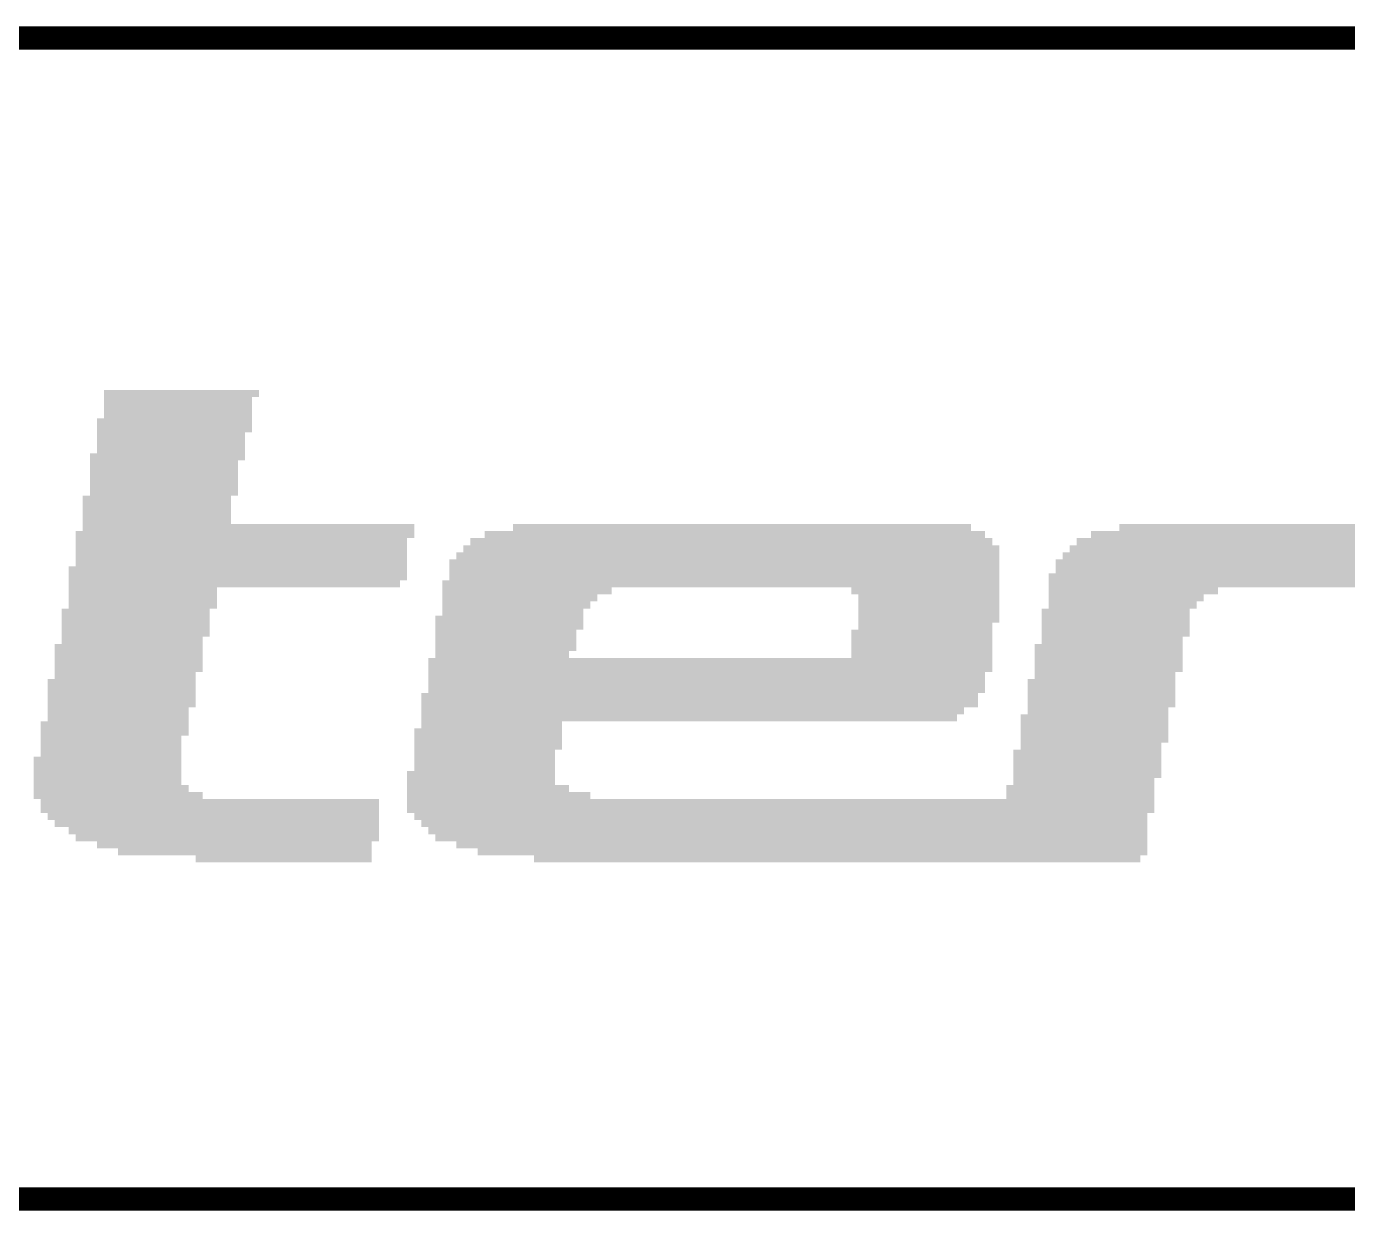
# Model space of a CAD drawing. Extents: x -0.1 to 80.1, y -0.1 to 42.4.
# Drawn here: x 10.48 to 16.52, y 36.95 to 42.36 of the extents above; entities that cross this region are included whole.
import ezdxf

# ---------------------------------------------------------------- set-up
doc = ezdxf.new("R2010")
doc.units = 0
doc.layers.add('07_ASSY1_GBR', color=7, linetype='CONTINUOUS')

msp = doc.modelspace()

# ---------------------------------------------------------------- linework, layer by layer
at = {"layer": '07_ASSY1_GBR', "const_width": 0.10607}
msp.add_lwpolyline([(25.578, 42.304), (0, 42.304), (0, 37), (25.578, 37)], dxfattribs=at)
at = {"layer": '07_ASSY1_GBR'}
for points in [[(10.832, 40.567148), (10.832014, 40.663852), (11.508986, 40.567148), (11.509, 40.663852)], [(10.832014, 40.664054), (10.832018, 40.695928), (11.54098, 40.664054), (11.541, 40.695928)], [(10.832014, 40.664), (10.832014, 40.664054), (11.540926, 40.664), (11.54098, 40.664054)], [(10.832014, 40.66398), (10.832014, 40.664), (11.509128, 40.66398), (11.540926, 40.664)], [(10.832014, 40.663852), (10.832014, 40.66398), (11.509, 40.663852), (11.509128, 40.66398)], [(10.832018, 40.695928), (10.83202, 40.695946), (11.541, 40.695928), (11.540982, 40.695946)], [(10.83202, 40.695946), (10.832054, 40.69598), (11.540982, 40.695946), (11.540946, 40.69598)], [(10.832054, 40.69598), (10.832074, 40.696), (11.540946, 40.69598), (10.832074, 40.696)], [(10.800012, 40.503054), (10.80002, 40.566946), (11.50898, 40.503054), (11.508986, 40.566946)], [(10.80002, 40.566946), (10.800074, 40.567), (11.508986, 40.566946), (11.508986, 40.567)], [(10.800074, 40.567), (10.831872, 40.56702), (11.508986, 40.567), (11.508986, 40.56702)], [(10.831872, 40.56702), (10.832, 40.567148), (11.508986, 40.56702), (11.508986, 40.567148)], [(10.8, 40.406148), (10.800012, 40.502852), (11.475984, 40.406148), (11.476, 40.502852)], [(10.800012, 40.503), (10.800012, 40.503054), (11.508926, 40.503), (11.50898, 40.503054)], [(10.800012, 40.50298), (10.800012, 40.503), (11.476128, 40.50298), (11.508926, 40.503)], [(10.800012, 40.502852), (10.800012, 40.50298), (11.476, 40.502852), (11.476128, 40.50298)], [(10.768016, 40.374054), (10.76802, 40.405946), (11.47598, 40.374054), (11.475984, 40.405946)], [(10.76802, 40.405946), (10.768074, 40.406), (11.475984, 40.405946), (11.475984, 40.406)], [(10.768074, 40.406), (10.799872, 40.40602), (11.475984, 40.406), (11.475984, 40.40602)], [(10.799872, 40.40602), (10.8, 40.406148), (11.475984, 40.40602), (11.475984, 40.406148)], [(10.768, 40.213148), (10.768016, 40.373852), (11.44398, 40.213148), (11.444, 40.373852)], [(10.768016, 40.374), (10.768016, 40.374054), (11.475926, 40.374), (11.47598, 40.374054)], [(10.768016, 40.37398), (10.768016, 40.374), (11.444128, 40.37398), (11.475926, 40.374)], [(10.768016, 40.373852), (10.768016, 40.37398), (11.444, 40.373852), (11.444128, 40.37398)], [(10.735002, 40.084128), (10.735018, 40.212852), (11.41202, 40.084128), (11.412, 40.212852)], [(10.735018, 40.212852), (10.73502, 40.212946), (11.412, 40.212852), (11.412094, 40.212946)], [(10.73502, 40.212946), (10.735054, 40.21298), (11.412094, 40.212946), (11.412128, 40.21298)], [(10.735054, 40.21298), (10.735074, 40.213), (11.412128, 40.21298), (11.443926, 40.213)], [(10.735074, 40.213), (10.767872, 40.21302), (11.443926, 40.213), (11.443946, 40.21302)], [(10.767872, 40.21302), (10.767906, 40.213054), (11.443946, 40.21302), (11.44398, 40.213054)], [(10.767906, 40.213054), (10.768, 40.213148), (11.44398, 40.213054), (11.44398, 40.213148)], [(10.703016, 40.020054), (10.70302, 40.051946), (12.24998, 40.020054), (12.249988, 40.051946)], [(10.70302, 40.051946), (10.703074, 40.052), (12.249988, 40.051946), (12.24999, 40.052)], [(10.703074, 40.052), (10.734872, 40.05202), (12.24999, 40.052), (12.24999, 40.05202)], [(10.734872, 40.05202), (10.735, 40.052148), (12.24999, 40.05202), (12.24999, 40.052148)], [(10.735, 40.052148), (10.735002, 40.083926), (12.24999, 40.052148), (12.25, 40.083926)], [(10.735002, 40.084), (10.735002, 40.084128), (11.412148, 40.084), (11.41202, 40.084128)], [(10.735002, 40.08398), (10.735002, 40.084), (12.249946, 40.08398), (11.412148, 40.084)], [(10.735002, 40.083926), (10.735002, 40.08398), (12.25, 40.083926), (12.249946, 40.08398)], [(12.572, 40.020148), (12.572018, 40.051926), (14.85902, 40.020148), (14.859, 40.051926)], [(12.572018, 40.051926), (12.57202, 40.051946), (14.859, 40.051926), (14.85898, 40.051946)], [(12.57202, 40.051946), (12.572054, 40.05198), (14.85898, 40.051946), (14.858946, 40.05198)], [(12.572054, 40.05198), (12.572074, 40.052), (14.858946, 40.05198), (14.795148, 40.052)], [(12.572074, 40.052), (12.700872, 40.05202), (14.795148, 40.052), (14.795128, 40.05202)], [(12.700872, 40.05202), (12.70098, 40.052128), (14.795128, 40.05202), (14.79502, 40.052128)], [(12.70098, 40.052128), (12.701, 40.052148), (14.79502, 40.052128), (14.79502, 40.052148)], [(12.701, 40.052148), (12.701018, 40.083926), (14.79502, 40.052148), (14.795, 40.083926)], [(12.701018, 40.083926), (12.70102, 40.083946), (14.795, 40.083926), (14.79498, 40.083946)], [(12.70102, 40.083946), (12.701054, 40.08398), (14.79498, 40.083946), (14.794946, 40.08398)], [(12.701054, 40.08398), (12.701074, 40.084), (14.794946, 40.08398), (12.701074, 40.084)], [(15.343, 40.020148), (15.34302, 40.051946), (17.66198, 40.020148), (17.661988, 40.051946)], [(15.34302, 40.051946), (15.343074, 40.052), (17.661988, 40.051946), (17.66199, 40.052)], [(15.343074, 40.052), (15.471872, 40.05202), (17.66199, 40.052), (17.66199, 40.05202)], [(15.471872, 40.05202), (15.472, 40.052148), (17.66199, 40.05202), (17.66199, 40.052148)], [(15.472, 40.052148), (15.472018, 40.083852), (17.66199, 40.052148), (17.662, 40.083852)], [(15.472018, 40.083852), (15.47202, 40.083946), (17.662, 40.083852), (17.662094, 40.083946)], [(15.47202, 40.083946), (15.472054, 40.08398), (17.662094, 40.083946), (17.662128, 40.08398)], [(15.472054, 40.08398), (15.472074, 40.084), (17.662128, 40.08398), (17.694926, 40.084)], [(10.703, 39.891148), (10.703016, 40.019852), (12.216986, 39.891148), (12.217, 40.019852)], [(10.703016, 40.02), (10.703016, 40.020054), (12.249926, 40.02), (12.24998, 40.020054)], [(10.703016, 40.01998), (10.703016, 40.02), (12.217128, 40.01998), (12.249926, 40.02)], [(10.703016, 40.019852), (10.703016, 40.01998), (12.217, 40.019852), (12.217128, 40.01998)], [(12.475, 39.955148), (12.475018, 39.986926), (14.923998, 39.955148), (14.924, 39.986926)], [(12.475018, 39.986926), (12.47502, 39.986946), (14.924, 39.986926), (14.92398, 39.986946)], [(12.47502, 39.986946), (12.475054, 39.98698), (14.92398, 39.986946), (14.923946, 39.98698)], [(12.475054, 39.98698), (12.475074, 39.987), (14.923946, 39.98698), (14.892148, 39.987)], [(12.475074, 39.987), (12.506872, 39.98702), (14.892148, 39.987), (14.892128, 39.98702)], [(12.506872, 39.98702), (12.50698, 39.987128), (14.892128, 39.98702), (14.89202, 39.987128)], [(12.50698, 39.987128), (12.507, 39.987148), (14.89202, 39.987128), (14.89202, 39.987148)], [(12.507, 39.987148), (12.507018, 40.019926), (14.89202, 39.987148), (14.892, 40.019926)], [(12.507018, 40.019926), (12.50702, 40.019946), (14.892, 40.019926), (14.89198, 40.019946)], [(12.50702, 40.019946), (12.507054, 40.01998), (14.89198, 40.019946), (14.891946, 40.01998)], [(12.507054, 40.01998), (12.507074, 40.02), (14.891946, 40.01998), (14.859148, 40.02)], [(12.507074, 40.02), (12.571872, 40.02002), (14.859148, 40.02), (14.859128, 40.02002)], [(12.571872, 40.02002), (12.57198, 40.020128), (14.859128, 40.02002), (14.85902, 40.020128)], [(12.57198, 40.020128), (12.572, 40.020148), (14.85902, 40.020128), (14.85902, 40.020148)], [(15.246, 39.955148), (15.24602, 39.986946), (17.629986, 39.955148), (17.629992, 39.986946)], [(15.24602, 39.986946), (15.246074, 39.987), (17.629992, 39.986946), (17.629992, 39.987)], [(15.246074, 39.987), (15.277872, 39.98702), (17.629992, 39.987), (17.629992, 39.98702)], [(15.277872, 39.98702), (15.278, 39.987148), (17.629992, 39.98702), (17.629992, 39.987148)], [(15.278, 39.987148), (15.278018, 40.019852), (17.629992, 39.987148), (17.63, 40.019852)], [(15.278018, 40.019852), (15.27802, 40.019946), (17.63, 40.019852), (17.630094, 40.019946)], [(15.27802, 40.019946), (15.278054, 40.01998), (17.630094, 40.019946), (17.630128, 40.01998)], [(15.278054, 40.01998), (15.278074, 40.02), (17.630128, 40.01998), (17.661926, 40.02)], [(15.278074, 40.02), (15.342872, 40.02002), (17.661926, 40.02), (17.661946, 40.02002)], [(15.342872, 40.02002), (15.342906, 40.020054), (17.661946, 40.02002), (17.66198, 40.020054)], [(15.342906, 40.020054), (15.343, 40.020148), (17.66198, 40.020054), (17.66198, 40.020148)], [(12.411, 39.826148), (12.41102, 39.922946), (14.92399, 39.826148), (14.923996, 39.922946)], [(12.41102, 39.922946), (12.411074, 39.923), (14.923996, 39.922946), (14.923996, 39.923)], [(12.411074, 39.923), (12.442872, 39.92302), (14.923996, 39.923), (14.923996, 39.92302)], [(12.442872, 39.92302), (12.443, 39.923148), (14.923996, 39.92302), (14.923996, 39.923148)], [(12.443, 39.923148), (12.44302, 39.954946), (14.923996, 39.923148), (14.923998, 39.954946)], [(12.44302, 39.954946), (12.443074, 39.955), (14.923998, 39.954946), (14.923998, 39.955)], [(12.443074, 39.955), (12.474872, 39.95502), (14.923998, 39.955), (14.923998, 39.95502)], [(12.474872, 39.95502), (12.475, 39.955148), (14.923998, 39.95502), (14.923998, 39.955148)], [(15.182, 39.858148), (15.182018, 39.922852), (17.59798, 39.858148), (17.598, 39.922852)], [(15.182018, 39.922852), (15.18202, 39.922946), (17.598, 39.922852), (17.598094, 39.922946)], [(15.18202, 39.922946), (15.182054, 39.92298), (17.598094, 39.922946), (17.598128, 39.92298)], [(15.182054, 39.92298), (15.182074, 39.923), (17.598128, 39.92298), (17.629926, 39.923)], [(15.182074, 39.923), (15.213872, 39.92302), (17.629926, 39.923), (17.629946, 39.92302)], [(15.213872, 39.92302), (15.213906, 39.923054), (17.629946, 39.92302), (17.62998, 39.923054)], [(15.213906, 39.923054), (15.214, 39.923148), (17.62998, 39.923054), (17.62998, 39.923148)], [(15.214, 39.923148), (15.21402, 39.954946), (17.62998, 39.923148), (17.629986, 39.954946)], [(15.21402, 39.954946), (15.214074, 39.955), (17.629986, 39.954946), (17.629986, 39.955)], [(15.214074, 39.955), (15.245872, 39.95502), (17.629986, 39.955), (17.629986, 39.95502)], [(15.245872, 39.95502), (15.246, 39.955148), (17.629986, 39.95502), (17.629986, 39.955148)], [(10.671012, 39.826054), (10.67102, 39.890946), (12.21698, 39.826054), (12.216986, 39.890946)], [(10.67102, 39.890946), (10.671074, 39.891), (12.216986, 39.890946), (12.216986, 39.891)], [(10.671074, 39.891), (10.702872, 39.89102), (12.216986, 39.891), (12.216986, 39.89102)], [(10.702872, 39.89102), (10.703, 39.891148), (12.216986, 39.89102), (12.216986, 39.891148)], [(15.149012, 39.794054), (15.149018, 39.857852), (17.56598, 39.794054), (17.566, 39.857852)], [(15.149018, 39.857852), (15.14902, 39.857946), (17.566, 39.857852), (17.566094, 39.857946)], [(15.14902, 39.857946), (15.149054, 39.85798), (17.566094, 39.857946), (17.566128, 39.85798)], [(15.149054, 39.85798), (15.149074, 39.858), (17.566128, 39.85798), (17.597926, 39.858)], [(15.149074, 39.858), (15.181872, 39.85802), (17.597926, 39.858), (17.597946, 39.85802)], [(15.181872, 39.85802), (15.181906, 39.858054), (17.597946, 39.85802), (17.59798, 39.858054)], [(15.181906, 39.858054), (15.182, 39.858148), (17.59798, 39.858054), (17.59798, 39.858148)], [(10.671, 39.697148), (10.671008, 39.793852), (11.34798, 39.697148), (11.348, 39.793852)], [(10.671008, 39.794), (10.67101, 39.794054), (12.184926, 39.794), (12.18498, 39.794054)], [(10.671008, 39.79398), (10.671008, 39.794), (11.348128, 39.79398), (12.184926, 39.794)], [(10.671008, 39.793852), (10.671008, 39.79398), (11.348, 39.793852), (11.348128, 39.79398)], [(10.67101, 39.794054), (10.671012, 39.825852), (12.18498, 39.794054), (12.185, 39.825852)], [(10.671012, 39.826), (10.671012, 39.826054), (12.216926, 39.826), (12.21698, 39.826054)], [(10.671012, 39.82598), (10.671012, 39.826), (12.185128, 39.82598), (12.216926, 39.826)], [(10.671012, 39.825852), (10.671012, 39.82598), (12.185, 39.825852), (12.185128, 39.82598)], [(12.379012, 39.762054), (12.379016, 39.793852), (13.15198, 39.762054), (13.152, 39.793852)], [(12.379016, 39.794), (12.37902, 39.825946), (14.923988, 39.794), (14.92399, 39.825946)], [(12.379016, 39.79398), (12.379016, 39.794), (13.152128, 39.79398), (14.246852, 39.794)], [(12.379016, 39.793852), (12.379016, 39.79398), (13.152, 39.793852), (13.152128, 39.79398)], [(12.37902, 39.825946), (12.379074, 39.826), (14.92399, 39.825946), (14.92399, 39.826)], [(12.379074, 39.826), (12.410872, 39.82602), (14.92399, 39.826), (14.92399, 39.82602)], [(12.410872, 39.82602), (12.411, 39.826148), (14.92399, 39.82602), (14.92399, 39.826148)], [(14.24698, 39.793872), (14.246852, 39.794), (14.923988, 39.793872), (14.923988, 39.794)], [(14.247, 39.762074), (14.24698, 39.793872), (14.923986, 39.762074), (14.923988, 39.793872)], [(15.149008, 39.762054), (15.149012, 39.793852), (15.92298, 39.762054), (15.923, 39.793852)], [(15.149012, 39.794), (15.149012, 39.794054), (17.565926, 39.794), (17.56598, 39.794054)], [(15.149012, 39.79398), (15.149012, 39.794), (15.923128, 39.79398), (17.017852, 39.794)], [(15.149012, 39.793852), (15.149012, 39.79398), (15.923, 39.793852), (15.923128, 39.79398)], [(12.379008, 39.730054), (12.379012, 39.761852), (13.08698, 39.730054), (13.087, 39.761852)], [(12.379012, 39.762), (12.379012, 39.762054), (13.151926, 39.762), (13.15198, 39.762054)], [(12.379012, 39.76198), (12.379012, 39.762), (13.087128, 39.76198), (13.151926, 39.762)], [(12.379012, 39.761852), (12.379012, 39.76198), (13.087, 39.761852), (13.087128, 39.76198)], [(14.247054, 39.76202), (14.247, 39.762074), (14.923986, 39.76202), (14.923986, 39.762074)], [(14.278852, 39.762), (14.247054, 39.76202), (14.923986, 39.762), (14.923986, 39.76202)], [(14.27898, 39.761872), (14.278852, 39.762), (14.923986, 39.761872), (14.923986, 39.762)], [(14.278998, 39.633054), (14.27898, 39.761872), (14.92398, 39.633054), (14.923986, 39.761872)], [(15.149004, 39.730054), (15.149008, 39.761852), (15.85798, 39.730054), (15.858, 39.761852)], [(15.149008, 39.762), (15.149008, 39.762054), (15.922926, 39.762), (15.92298, 39.762054)], [(15.149008, 39.76198), (15.149008, 39.762), (15.858128, 39.76198), (15.922926, 39.762)], [(15.149008, 39.761852), (15.149008, 39.76198), (15.858, 39.761852), (15.858128, 39.76198)], [(10.639004, 39.569054), (10.639018, 39.696852), (11.31498, 39.569054), (11.315, 39.696852)], [(10.639018, 39.696852), (10.63902, 39.696946), (11.315, 39.696852), (11.315094, 39.696946)], [(10.63902, 39.696946), (10.639054, 39.69698), (11.315094, 39.696946), (11.315128, 39.69698)], [(10.639054, 39.69698), (10.639074, 39.697), (11.315128, 39.69698), (11.347926, 39.697)], [(10.639074, 39.697), (10.670872, 39.69702), (11.347926, 39.697), (11.347946, 39.69702)], [(10.670872, 39.69702), (10.670906, 39.697054), (11.347946, 39.69702), (11.34798, 39.697054)], [(10.670906, 39.697054), (10.671, 39.697148), (11.34798, 39.697054), (11.34798, 39.697148)], [(12.379, 39.665148), (12.379002, 39.696852), (13.022992, 39.665148), (13.023, 39.696852)], [(12.379002, 39.697054), (12.379008, 39.729852), (13.05498, 39.697054), (13.055, 39.729852)], [(12.379002, 39.697), (12.379002, 39.697054), (13.054926, 39.697), (13.05498, 39.697054)], [(12.379002, 39.69698), (12.379002, 39.697), (13.023128, 39.69698), (13.054926, 39.697)], [(12.379002, 39.696852), (12.379002, 39.69698), (13.023, 39.696852), (13.023128, 39.69698)], [(12.379008, 39.73), (12.379008, 39.730054), (13.086926, 39.73), (13.08698, 39.730054)], [(12.379008, 39.72998), (12.379008, 39.73), (13.055128, 39.72998), (13.086926, 39.73)], [(12.379008, 39.729852), (12.379008, 39.72998), (13.055, 39.729852), (13.055128, 39.72998)], [(15.117004, 39.569054), (15.117018, 39.696852), (15.79398, 39.569054), (15.794, 39.696852)], [(15.117018, 39.696852), (15.11702, 39.696946), (15.794, 39.696852), (15.794094, 39.696946)], [(15.11702, 39.696946), (15.117054, 39.69698), (15.794094, 39.696946), (15.794128, 39.69698)], [(15.117054, 39.69698), (15.117074, 39.697), (15.794128, 39.69698), (15.825926, 39.697)], [(15.117074, 39.697), (15.148872, 39.69702), (15.825926, 39.697), (15.825946, 39.69702)], [(15.148872, 39.69702), (15.148906, 39.697054), (15.825946, 39.69702), (15.82598, 39.697054)], [(15.148906, 39.697054), (15.149, 39.697148), (15.82598, 39.697054), (15.82598, 39.697148)], [(15.149, 39.697148), (15.149004, 39.729852), (15.82598, 39.697148), (15.826, 39.729852)], [(15.149004, 39.73), (15.149004, 39.730054), (15.857926, 39.73), (15.85798, 39.730054)], [(15.149004, 39.72998), (15.149004, 39.73), (15.826128, 39.72998), (15.857926, 39.73)], [(15.149004, 39.729852), (15.149004, 39.72998), (15.826, 39.729852), (15.826128, 39.72998)], [(12.346012, 39.601054), (12.34602, 39.664946), (13.02298, 39.601054), (13.022992, 39.664946)], [(12.34602, 39.664946), (12.346074, 39.665), (13.022992, 39.664946), (13.022992, 39.665)], [(12.346074, 39.665), (12.378872, 39.66502), (13.022992, 39.665), (13.022992, 39.66502)], [(12.378872, 39.66502), (12.379, 39.665148), (13.022992, 39.66502), (13.022992, 39.665148)], [(14.278998, 39.633), (14.278998, 39.633054), (14.923926, 39.633), (14.92398, 39.633054)], [(14.278998, 39.63298), (14.278998, 39.633), (14.892128, 39.63298), (14.923926, 39.633)], [(14.278998, 39.632852), (14.278998, 39.63298), (14.892, 39.632852), (14.892128, 39.63298)], [(14.279, 39.601148), (14.278998, 39.632852), (14.891996, 39.601148), (14.892, 39.632852)], [(10.639, 39.536148), (10.639004, 39.568852), (11.282994, 39.536148), (11.283, 39.568852)], [(10.639004, 39.569), (10.639004, 39.569054), (11.314926, 39.569), (11.31498, 39.569054)], [(10.639004, 39.56898), (10.639004, 39.569), (11.283128, 39.56898), (11.314926, 39.569)], [(10.639004, 39.568852), (10.639004, 39.56898), (11.283, 39.568852), (11.283128, 39.56898)], [(12.346002, 39.504054), (12.346012, 39.600852), (12.99098, 39.504054), (12.991, 39.600852)], [(12.346012, 39.601), (12.346012, 39.601054), (13.022926, 39.601), (13.02298, 39.601054)], [(12.346012, 39.60098), (12.346012, 39.601), (12.991128, 39.60098), (13.022926, 39.601)], [(12.346012, 39.600852), (12.346012, 39.60098), (12.991, 39.600852), (12.991128, 39.60098)], [(14.247, 39.472128), (14.24702, 39.600946), (14.89198, 39.472128), (14.891996, 39.600946)], [(14.24702, 39.600946), (14.247074, 39.601), (14.891996, 39.600946), (14.891996, 39.601)], [(14.247074, 39.601), (14.278872, 39.60102), (14.891996, 39.601), (14.891996, 39.60102)], [(14.278872, 39.60102), (14.279, 39.601148), (14.891996, 39.60102), (14.891996, 39.601148)], [(15.117, 39.536148), (15.117004, 39.568852), (15.761994, 39.536148), (15.762, 39.568852)], [(15.117004, 39.569), (15.117004, 39.569054), (15.793926, 39.569), (15.79398, 39.569054)], [(15.117004, 39.56898), (15.117004, 39.569), (15.762128, 39.56898), (15.793926, 39.569)], [(15.117004, 39.568852), (15.117004, 39.56898), (15.762, 39.568852), (15.762128, 39.56898)], [(10.607002, 39.407054), (10.60702, 39.535946), (11.28298, 39.407054), (11.282994, 39.535946)], [(10.60702, 39.535946), (10.607074, 39.536), (11.282994, 39.535946), (11.282994, 39.536)], [(10.607074, 39.536), (10.638872, 39.53602), (11.282994, 39.536), (11.282994, 39.53602)], [(10.638872, 39.53602), (10.639, 39.536148), (11.282994, 39.53602), (11.282994, 39.536148)], [(12.346, 39.472148), (12.346002, 39.503852), (12.95802, 39.472148), (12.958, 39.503852)], [(12.346002, 39.504), (12.346002, 39.504054), (12.990926, 39.504), (12.99098, 39.504054)], [(12.346002, 39.50398), (12.346002, 39.504), (12.958128, 39.50398), (12.990926, 39.504)], [(12.346002, 39.503852), (12.346002, 39.50398), (12.958, 39.503852), (12.958128, 39.50398)], [(15.085002, 39.407054), (15.08502, 39.535946), (15.76198, 39.407054), (15.761994, 39.535946)], [(15.08502, 39.535946), (15.085074, 39.536), (15.761994, 39.535946), (15.761994, 39.536)], [(15.085074, 39.536), (15.116872, 39.53602), (15.761994, 39.536), (15.761994, 39.53602)], [(15.116872, 39.53602), (15.117, 39.536148), (15.761994, 39.53602), (15.761994, 39.536148)], [(12.31401, 39.407054), (12.31402, 39.471946), (14.89198, 39.407054), (14.89198, 39.471946)], [(12.31402, 39.471946), (12.314054, 39.47198), (14.89198, 39.471946), (14.89198, 39.47198)], [(12.314054, 39.47198), (12.314074, 39.472), (14.89198, 39.47198), (14.89198, 39.472)], [(12.314074, 39.472), (12.345872, 39.47202), (12.958148, 39.472), (12.958128, 39.47202)], [(12.345872, 39.47202), (12.34598, 39.472128), (12.958128, 39.47202), (12.95802, 39.472128)], [(12.34598, 39.472128), (12.346, 39.472148), (12.95802, 39.472128), (12.95802, 39.472148)], [(14.246872, 39.472), (14.247, 39.472128), (14.89198, 39.472), (14.89198, 39.472128)], [(10.574006, 39.246054), (10.57402, 39.374946), (11.25098, 39.246054), (11.250996, 39.374946)], [(10.57402, 39.374946), (10.574074, 39.375), (11.250996, 39.374946), (11.250996, 39.375)], [(10.574074, 39.375), (10.606872, 39.37502), (11.250996, 39.375), (11.250996, 39.37502)], [(10.606872, 39.37502), (10.607, 39.375148), (11.250996, 39.37502), (11.250996, 39.375148)], [(10.607, 39.375148), (10.607002, 39.406852), (11.250996, 39.375148), (11.251, 39.406852)], [(10.607002, 39.407), (10.607002, 39.407054), (11.282926, 39.407), (11.28298, 39.407054)], [(10.607002, 39.40698), (10.607002, 39.407), (11.251128, 39.40698), (11.282926, 39.407)], [(10.607002, 39.406852), (10.607002, 39.40698), (11.251, 39.406852), (11.251128, 39.40698)], [(12.314, 39.311148), (12.31401, 39.406852), (14.85898, 39.311148), (14.859, 39.406852)], [(12.31401, 39.407), (12.31401, 39.407054), (14.891926, 39.407), (14.89198, 39.407054)], [(12.31401, 39.40698), (12.31401, 39.407), (14.859128, 39.40698), (14.891926, 39.407)], [(12.31401, 39.406852), (12.31401, 39.40698), (14.859, 39.406852), (14.859128, 39.40698)], [(15.053002, 39.246054), (15.05302, 39.374946), (15.72898, 39.246054), (15.728996, 39.374946)], [(15.05302, 39.374946), (15.053074, 39.375), (15.728996, 39.374946), (15.728996, 39.375)], [(15.053074, 39.375), (15.084872, 39.37502), (15.728996, 39.375), (15.728996, 39.37502)], [(15.084872, 39.37502), (15.085, 39.375148), (15.728996, 39.37502), (15.728996, 39.375148)], [(15.085, 39.375148), (15.085002, 39.406852), (15.728996, 39.375148), (15.729, 39.406852)], [(15.085002, 39.407), (15.085002, 39.407054), (15.761926, 39.407), (15.76198, 39.407054)], [(15.085002, 39.40698), (15.085002, 39.407), (15.729128, 39.40698), (15.761926, 39.407)], [(15.085002, 39.406852), (15.085002, 39.40698), (15.729, 39.406852), (15.729128, 39.40698)], [(12.28202, 39.310946), (12.282054, 39.31098), (14.827094, 39.310946), (14.827128, 39.31098)], [(12.28202, 39.310852), (12.28202, 39.310946), (14.827, 39.310852), (14.827094, 39.310946)], [(12.28202, 39.246054), (12.28202, 39.310852), (14.82698, 39.246054), (14.827, 39.310852)], [(12.282054, 39.31098), (12.282074, 39.311), (14.827128, 39.31098), (14.858926, 39.311)], [(12.282074, 39.311), (12.313872, 39.31102), (14.858926, 39.311), (14.858946, 39.31102)], [(12.313872, 39.31102), (12.313906, 39.311054), (14.858946, 39.31102), (14.85898, 39.311054)], [(12.313906, 39.311054), (12.314, 39.311148), (14.85898, 39.311054), (14.85898, 39.311148)], [(10.574, 39.182148), (10.574006, 39.245852), (11.21899, 39.182148), (11.219, 39.245852)], [(10.574006, 39.246), (10.574006, 39.246054), (11.250926, 39.246), (11.25098, 39.246054)], [(10.574006, 39.24598), (10.574006, 39.246), (11.219128, 39.24598), (11.250926, 39.246)], [(10.574006, 39.245852), (10.574006, 39.24598), (11.219, 39.245852), (11.219128, 39.24598)], [(12.28202, 39.246), (12.28202, 39.246054), (14.826926, 39.246), (14.82698, 39.246054)], [(12.28202, 39.24598), (12.28202, 39.246), (14.763128, 39.24598), (14.826926, 39.246)], [(12.28202, 39.245852), (12.28202, 39.24598), (14.763, 39.245852), (14.763128, 39.24598)], [(12.28202, 39.214054), (12.28202, 39.245852), (14.76298, 39.214054), (14.763, 39.245852)], [(12.28202, 39.214), (12.28202, 39.214054), (14.762926, 39.214), (14.76298, 39.214054)], [(12.28202, 39.21398), (12.28202, 39.214), (14.731128, 39.21398), (14.762926, 39.214)], [(12.28202, 39.213852), (12.28202, 39.21398), (14.731, 39.213852), (14.731128, 39.21398)], [(12.28202, 39.182054), (12.28202, 39.213852), (14.73098, 39.182054), (14.731, 39.213852)], [(15.021002, 39.085054), (15.02102, 39.213946), (15.69698, 39.085054), (15.696996, 39.213946)], [(15.02102, 39.213946), (15.021074, 39.214), (15.696996, 39.213946), (15.696996, 39.214)], [(15.021074, 39.214), (15.052872, 39.21402), (15.696996, 39.214), (15.696996, 39.21402)], [(15.052872, 39.21402), (15.053, 39.214148), (15.696996, 39.21402), (15.696996, 39.214148)], [(15.053, 39.214148), (15.053002, 39.245852), (15.696996, 39.214148), (15.697, 39.245852)], [(15.053002, 39.246), (15.053002, 39.246054), (15.728926, 39.246), (15.72898, 39.246054)], [(15.053002, 39.24598), (15.053002, 39.246), (15.697128, 39.24598), (15.728926, 39.246)], [(15.053002, 39.245852), (15.053002, 39.24598), (15.697, 39.245852), (15.697128, 39.24598)], [(10.54201, 39.117054), (10.54202, 39.181946), (11.21898, 39.117054), (11.21899, 39.181946)], [(10.54202, 39.181946), (10.542074, 39.182), (11.21899, 39.181946), (11.21899, 39.182)], [(10.542074, 39.182), (10.573872, 39.18202), (11.21899, 39.182), (11.21899, 39.18202)], [(10.573872, 39.18202), (10.574, 39.182148), (11.21899, 39.18202), (11.21899, 39.182148)], [(12.25001, 39.053054), (12.25002, 39.149946), (12.92598, 39.053054), (12.925994, 39.149946)], [(12.25002, 39.149946), (12.250074, 39.15), (12.925994, 39.149946), (12.925994, 39.15)], [(12.250074, 39.15), (12.281872, 39.15002), (12.925994, 39.15), (12.925994, 39.15002)], [(12.281872, 39.15002), (12.282, 39.150148), (12.925994, 39.15002), (12.925994, 39.150148)], [(12.282, 39.150148), (12.282018, 39.181852), (12.925994, 39.150148), (12.926, 39.181852)], [(12.282018, 39.18198), (12.28202, 39.182), (12.926128, 39.18198), (14.730926, 39.182)], [(12.282018, 39.181852), (12.282018, 39.18198), (12.926, 39.181852), (12.926128, 39.18198)], [(12.28202, 39.182), (12.28202, 39.182054), (14.730926, 39.182), (14.73098, 39.182054)], [(10.542, 39.021148), (10.54201, 39.116852), (11.18601, 39.021148), (11.186, 39.116852)], [(10.54201, 39.117), (10.54201, 39.117054), (11.218926, 39.117), (11.21898, 39.117054)], [(10.54201, 39.11698), (10.54201, 39.117), (11.186128, 39.11698), (11.218926, 39.117)], [(10.54201, 39.116852), (10.54201, 39.11698), (11.186, 39.116852), (11.186128, 39.11698)], [(15.021, 39.053148), (15.021002, 39.084852), (15.664996, 39.053148), (15.665, 39.084852)], [(15.021002, 39.085), (15.021002, 39.085054), (15.696926, 39.085), (15.69698, 39.085054)], [(15.021002, 39.08498), (15.021002, 39.085), (15.665128, 39.08498), (15.696926, 39.085)], [(15.021002, 39.084852), (15.021002, 39.08498), (15.665, 39.084852), (15.665128, 39.08498)], [(10.510006, 38.892128), (10.51002, 39.020946), (11.18602, 38.892128), (11.18601, 39.020946)], [(10.51002, 39.020946), (10.510074, 39.021), (11.18601, 39.020946), (11.18601, 39.021)], [(10.510074, 39.021), (10.541872, 39.02102), (11.18601, 39.021), (11.18601, 39.02102)], [(10.541872, 39.02102), (10.542, 39.021148), (11.18601, 39.02102), (11.18601, 39.021148)], [(12.25, 38.956148), (12.250008, 39.052852), (12.894014, 38.956148), (12.894, 39.052852)], [(12.250008, 39.053), (12.25001, 39.053054), (12.925926, 39.053), (12.92598, 39.053054)], [(12.250008, 39.05298), (12.250008, 39.053), (12.894128, 39.05298), (12.925926, 39.053)], [(12.250008, 39.052852), (12.250008, 39.05298), (12.894, 39.052852), (12.894128, 39.05298)], [(14.988002, 38.924054), (14.98802, 39.052946), (15.66498, 38.924054), (15.664996, 39.052946)], [(14.98802, 39.052946), (14.988074, 39.053), (15.664996, 39.052946), (15.664996, 39.053)], [(14.988074, 39.053), (15.020872, 39.05302), (15.664996, 39.053), (15.664996, 39.05302)], [(15.020872, 39.05302), (15.021, 39.053148), (15.664996, 39.05302), (15.664996, 39.053148)], [(12.21702, 38.955946), (12.217074, 38.956), (12.894014, 38.955946), (12.894014, 38.956)], [(12.21702, 38.892128), (12.21702, 38.955946), (12.89402, 38.892128), (12.894014, 38.955946)], [(12.217074, 38.956), (12.249872, 38.95602), (12.894014, 38.956), (12.894014, 38.95602)], [(12.249872, 38.95602), (12.25, 38.956148), (12.894014, 38.95602), (12.894014, 38.956148)], [(10.510002, 38.860128), (10.510006, 38.891926), (11.21902, 38.860128), (11.219, 38.891926)], [(10.510006, 38.892), (10.510006, 38.892128), (11.186148, 38.892), (11.18602, 38.892128)], [(10.510006, 38.89198), (10.510006, 38.892), (11.218946, 38.89198), (11.186148, 38.892)], [(10.510006, 38.891926), (10.510006, 38.89198), (11.219, 38.891926), (11.218946, 38.89198)], [(12.21702, 38.892), (12.21702, 38.892128), (12.894148, 38.892), (12.89402, 38.892128)], [(12.21702, 38.89198), (12.21702, 38.892), (12.957946, 38.89198), (12.894148, 38.892)], [(12.21702, 38.891926), (12.21702, 38.89198), (12.958, 38.891926), (12.957946, 38.89198)], [(12.21702, 38.860128), (12.21702, 38.891926), (12.95802, 38.860128), (12.958, 38.891926)], [(14.95602, 38.891946), (14.956074, 38.892), (15.633, 38.891946), (15.633, 38.892)], [(14.95602, 38.827128), (14.95602, 38.891946), (15.633, 38.827128), (15.633, 38.891946)], [(14.956074, 38.892), (14.987872, 38.89202), (15.633, 38.892), (15.633, 38.89202)], [(14.987872, 38.89202), (14.988, 38.892148), (15.633, 38.89202), (15.633, 38.892148)], [(14.988, 38.892148), (14.988002, 38.923852), (15.633, 38.892148), (15.633, 38.923852)], [(14.988002, 38.924), (14.988002, 38.924054), (15.664926, 38.924), (15.66498, 38.924054)], [(14.988002, 38.92398), (14.988002, 38.924), (15.633128, 38.92398), (15.664926, 38.924)], [(14.988002, 38.923852), (14.988002, 38.92398), (15.633, 38.923852), (15.633128, 38.92398)], [(10.51, 38.827128), (10.510002, 38.859926), (11.28302, 38.827128), (11.283, 38.859926)], [(10.51, 38.827074), (10.51, 38.827128), (11.283074, 38.827074), (11.28302, 38.827128)], [(10.510054, 38.82702), (10.51, 38.827074), (11.283128, 38.82702), (11.283074, 38.827074)], [(10.510002, 38.86), (10.510002, 38.860128), (11.219148, 38.86), (11.21902, 38.860128)], [(10.510002, 38.85998), (10.510002, 38.86), (11.282946, 38.85998), (11.219148, 38.86)], [(10.510002, 38.859926), (10.510002, 38.85998), (11.283, 38.859926), (11.282946, 38.85998)], [(10.541852, 38.827), (10.510054, 38.82702), (11.283148, 38.827), (11.283128, 38.82702)], [(10.541872, 38.82698), (10.541852, 38.827), (12.088946, 38.82698), (11.283148, 38.827)], [(10.541926, 38.826926), (10.541872, 38.82698), (12.089, 38.826926), (12.088946, 38.82698)], [(10.54198, 38.826872), (10.541926, 38.826926), (12.088998, 38.826872), (12.089, 38.826926)], [(10.542, 38.763074), (10.54198, 38.826872), (12.088992, 38.763074), (12.088998, 38.826872)], [(12.21702, 38.86), (12.21702, 38.860128), (12.958148, 38.86), (12.95802, 38.860128)], [(12.21702, 38.85998), (12.21702, 38.86), (13.054946, 38.85998), (12.958148, 38.86)], [(12.21702, 38.859926), (12.21702, 38.85998), (13.055, 38.859926), (13.054946, 38.85998)], [(12.21702, 38.827128), (12.21702, 38.859926), (13.05502, 38.827128), (13.055, 38.859926)], [(12.21702, 38.827), (12.21702, 38.827128), (13.055148, 38.827), (13.05502, 38.827128)], [(12.21702, 38.82698), (12.21702, 38.827), (15.633, 38.82698), (15.633, 38.827)], [(12.21702, 38.763054), (12.21702, 38.82698), (15.63298, 38.763054), (15.633, 38.82698)], [(14.955892, 38.827), (14.95602, 38.827128), (15.633, 38.827), (15.633, 38.827128)], [(10.542054, 38.76302), (10.542, 38.763074), (12.088992, 38.76302), (12.088992, 38.763074)], [(10.573852, 38.763), (10.542054, 38.76302), (12.088992, 38.763), (12.088992, 38.76302)], [(10.57398, 38.762872), (10.573852, 38.763), (12.088992, 38.762872), (12.088992, 38.763)], [(10.574, 38.731074), (10.57398, 38.762872), (12.08899, 38.731074), (12.088992, 38.762872)], [(10.574054, 38.73102), (10.574, 38.731074), (12.08899, 38.73102), (12.08899, 38.731074)], [(10.606852, 38.731), (10.574054, 38.73102), (12.08899, 38.731), (12.08899, 38.73102)], [(10.60698, 38.730872), (10.606852, 38.731), (12.08899, 38.730872), (12.08899, 38.731)], [(10.607, 38.699074), (10.60698, 38.730872), (12.088986, 38.699074), (12.08899, 38.730872)], [(12.217074, 38.763), (12.21702, 38.763054), (15.632926, 38.763), (15.63298, 38.763054)], [(12.249872, 38.76298), (12.249852, 38.763), (15.600128, 38.76298), (15.632926, 38.763)], [(12.24998, 38.762872), (12.249872, 38.76298), (15.60002, 38.762872), (15.600128, 38.76298)], [(12.249982, 38.762852), (12.24998, 38.762872), (15.6, 38.762852), (15.60002, 38.762872)], [(12.25, 38.731074), (12.249982, 38.762852), (15.599996, 38.731074), (15.6, 38.762852)], [(12.250054, 38.73102), (12.25, 38.731074), (15.599996, 38.73102), (15.599996, 38.731074)], [(12.281852, 38.731), (12.250054, 38.73102), (15.599996, 38.731), (15.599996, 38.73102)], [(12.28198, 38.730872), (12.281852, 38.731), (15.599996, 38.730872), (15.599996, 38.731)], [(12.282, 38.699074), (12.28198, 38.730872), (15.599992, 38.699074), (15.599996, 38.730872)], [(10.607054, 38.69902), (10.607, 38.699074), (12.088986, 38.69902), (12.088986, 38.699074)], [(10.670852, 38.699), (10.607054, 38.69902), (12.088986, 38.699), (12.088986, 38.69902)], [(10.67098, 38.698872), (10.670852, 38.699), (12.088986, 38.698872), (12.088986, 38.699)], [(10.671, 38.666074), (10.67098, 38.698872), (12.088982, 38.666074), (12.088986, 38.698872)], [(10.671054, 38.66602), (10.671, 38.666074), (12.088982, 38.66602), (12.088982, 38.666074)], [(10.702852, 38.666), (10.671054, 38.66602), (12.088982, 38.666), (12.088982, 38.66602)], [(10.70298, 38.665872), (10.702852, 38.666), (12.088982, 38.665872), (12.088982, 38.666)], [(10.703, 38.634074), (10.70298, 38.665872), (12.08898, 38.634074), (12.088982, 38.665872)], [(12.282054, 38.69902), (12.282, 38.699074), (15.599992, 38.69902), (15.599992, 38.699074)], [(12.313852, 38.699), (12.282054, 38.69902), (15.599992, 38.699), (15.599992, 38.69902)], [(12.31398, 38.698872), (12.313852, 38.699), (15.599992, 38.698872), (15.599992, 38.699)], [(12.314, 38.666074), (12.31398, 38.698872), (15.599988, 38.666074), (15.599992, 38.698872)], [(12.314054, 38.66602), (12.314, 38.666074), (15.599988, 38.66602), (15.599988, 38.666074)], [(12.345852, 38.666), (12.314054, 38.66602), (15.599988, 38.666), (15.599988, 38.66602)], [(12.34598, 38.665872), (12.345852, 38.666), (15.599988, 38.665872), (15.599988, 38.666)], [(12.346, 38.634074), (12.34598, 38.665872), (15.599986, 38.634074), (15.599988, 38.665872)], [(10.70302, 38.634054), (10.703, 38.634074), (12.08898, 38.634054), (12.08898, 38.634074)], [(10.703054, 38.63402), (10.70302, 38.634054), (12.088946, 38.63402), (12.08898, 38.634054)], [(10.799852, 38.634), (10.703054, 38.63402), (12.088926, 38.634), (12.088946, 38.63402)], [(10.799872, 38.63398), (10.799852, 38.634), (12.056128, 38.63398), (12.088926, 38.634)], [(10.79998, 38.633872), (10.799872, 38.63398), (12.05602, 38.633872), (12.056128, 38.63398)], [(10.799982, 38.633852), (10.79998, 38.633872), (12.056, 38.633852), (12.05602, 38.633872)], [(10.8, 38.602074), (10.799982, 38.633852), (12.055992, 38.602074), (12.056, 38.633852)], [(10.800054, 38.60202), (10.8, 38.602074), (12.055992, 38.60202), (12.055992, 38.602074)], [(10.895852, 38.602), (10.800054, 38.60202), (12.055992, 38.602), (12.055992, 38.60202)], [(10.89598, 38.601872), (10.895852, 38.602), (12.055992, 38.601872), (12.055992, 38.602)], [(10.896, 38.570074), (10.89598, 38.601872), (12.055986, 38.570074), (12.055992, 38.601872)], [(12.346054, 38.63402), (12.346, 38.634074), (15.599986, 38.63402), (15.599986, 38.634074)], [(12.442852, 38.634), (12.346054, 38.63402), (15.599986, 38.634), (15.599986, 38.63402)], [(12.44298, 38.633872), (12.442852, 38.634), (15.599986, 38.633872), (15.599986, 38.634)], [(12.443, 38.602074), (12.44298, 38.633872), (15.599982, 38.602074), (15.599986, 38.633872)], [(12.443054, 38.60202), (12.443, 38.602074), (15.599982, 38.60202), (15.599982, 38.602074)], [(12.539852, 38.602), (12.443054, 38.60202), (15.599982, 38.602), (15.599982, 38.60202)], [(12.53998, 38.601872), (12.539852, 38.602), (15.599982, 38.601872), (15.599982, 38.602)], [(12.54, 38.570074), (12.53998, 38.601872), (15.59998, 38.570074), (15.599982, 38.601872)], [(10.896054, 38.57002), (10.896, 38.570074), (12.055986, 38.57002), (12.055986, 38.570074)], [(11.250852, 38.57), (10.896054, 38.57002), (12.055986, 38.57), (12.055986, 38.57002)], [(11.25098, 38.569872), (11.250852, 38.57), (12.055986, 38.569872), (12.055986, 38.57)], [(11.251, 38.538074), (11.25098, 38.569872), (12.05598, 38.538074), (12.055986, 38.569872)], [(11.25102, 38.538054), (11.251, 38.538074), (12.05598, 38.538054), (12.05598, 38.538074)], [(11.251054, 38.53802), (11.25102, 38.538054), (12.055946, 38.53802), (12.05598, 38.538054)], [(12.055926, 38.538), (11.251054, 38.53802), (12.055926, 38.538), (12.055946, 38.53802)], [(12.54002, 38.570054), (12.54, 38.570074), (15.59998, 38.570054), (15.59998, 38.570074)], [(12.540054, 38.57002), (12.54002, 38.570054), (15.599946, 38.57002), (15.59998, 38.570054)], [(12.796852, 38.57), (12.540054, 38.57002), (15.599926, 38.57), (15.599946, 38.57002)], [(12.796872, 38.56998), (12.796852, 38.57), (15.568128, 38.56998), (15.599926, 38.57)], [(12.79698, 38.569872), (12.796872, 38.56998), (15.56802, 38.569872), (15.568128, 38.56998)], [(12.796982, 38.569852), (12.79698, 38.569872), (15.568, 38.569852), (15.56802, 38.569872)], [(12.797, 38.538074), (12.796982, 38.569852), (15.56798, 38.538074), (15.568, 38.569852)], [(12.79702, 38.538054), (12.797, 38.538074), (15.56798, 38.538054), (15.56798, 38.538074)], [(12.797054, 38.53802), (12.79702, 38.538054), (15.567946, 38.53802), (15.56798, 38.538054)], [(15.567926, 38.538), (12.797054, 38.53802), (15.567926, 38.538), (15.567946, 38.53802)]]:
    msp.add_solid(points, dxfattribs=at)

doc.saveas('drawing.dxf')
